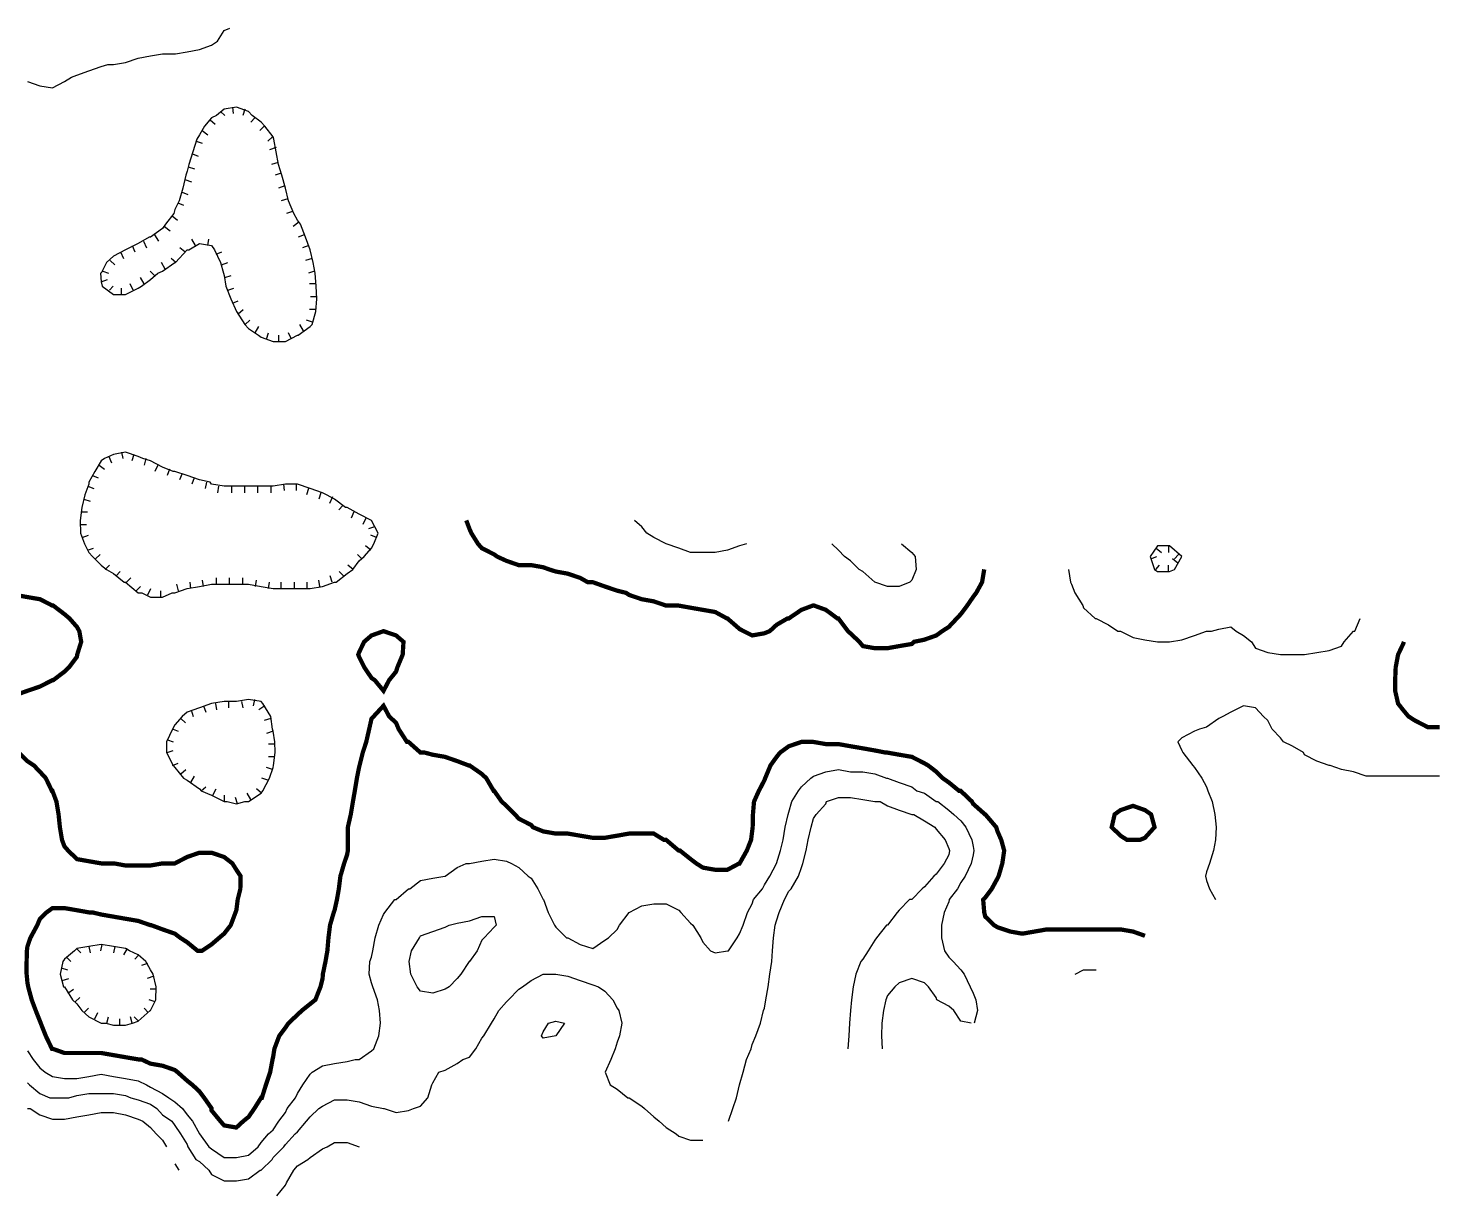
# Model space of a CAD drawing. Extents: x 628896 to 629881, y 4519193 to 4520125.
# Drawn here: x 629548.8 to 629880.8, y 4519204.5 to 4519478.5 of the extents above; entities that cross this region are included whole.
import ezdxf

# ---------------------------------------------------------------- set-up
doc = ezdxf.new("R2010")
doc.units = 0

msp = doc.modelspace()

# ---------------------------------------------------------------- linework, layer by layer
at = {"layer": 'GSLAYER', "linetype": 'CONTINUOUS', "flags": 128}
for points in [[(629548.625, 4519466), (629551.5625, 4519465), (629554.5, 4519464.5), (629557.3125, 4519466), (629559, 4519467), (629560.25, 4519467.5), (629563.0625, 4519468.5), (629565.9375, 4519469.5), (629567.5, 4519470), (629568.8125, 4519470), (629571.6875, 4519470.5), (629574.625, 4519471.5), (629577.5, 4519472), (629580.375, 4519472.5), (629583.25, 4519472.5), (629583.375, 4519472.5), (629586.125, 4519473), (629589, 4519473.5), (629591.875, 4519474.5), (629593.25, 4519475.5), (629594.8125, 4519478), (629596.125, 4519478.5)], [(629612.1875, 4519406.5), (629615, 4519408.5), (629615.5, 4519409), (629616.375, 4519412), (629616.5625, 4519415), (629616.4375, 4519418), (629616.1875, 4519421), (629615.6875, 4519423.5), (629615, 4519426.5), (629615, 4519426.5), (629613.9375, 4519429.5), (629612.75, 4519432.5), (629612.0625, 4519433.5), (629611.1875, 4519435), (629609.9375, 4519438), (629609.25, 4519441), (629608.375, 4519444), (629607.5625, 4519446.5), (629607.0625, 4519449.5), (629606.5, 4519452.5), (629606.3125, 4519453), (629604.375, 4519455.5), (629603.5, 4519456.5), (629601.4375, 4519458), (629600.5625, 4519459), (629597.6875, 4519460), (629594.8125, 4519459.5), (629593.0625, 4519458), (629591.875, 4519457.5), (629590.1875, 4519455.5), (629589, 4519453.5), (629588.4375, 4519452.5), (629587.5, 4519449.5), (629586.5, 4519446.5), (629586.125, 4519445), (629585.8125, 4519444), (629585.125, 4519441), (629584.25, 4519438), (629583.25, 4519436), (629583, 4519435), (629581.0625, 4519432.5), (629580.375, 4519431.5), (629577.5, 4519429.5), (629577.25, 4519429.5), (629574.625, 4519428), (629571.6875, 4519426.5), (629568.8125, 4519425), (629567.1875, 4519423.5), (629565.9375, 4519421), (629565.8125, 4519421), (629565.9375, 4519419), (629566.1875, 4519418), (629568.8125, 4519416), (629571.6875, 4519416), (629574.625, 4519417.5), (629575.375, 4519418), (629577.5, 4519419.5), (629579.25, 4519421), (629580.375, 4519421.5), (629583.25, 4519423.5), (629583.375, 4519423.5), (629586.125, 4519426.5), (629586.5, 4519426.5), (629589, 4519428), (629591.875, 4519427.5), (629592.5625, 4519426.5), (629594, 4519423.5), (629594.6875, 4519421), (629594.8125, 4519420.5), (629595.25, 4519418), (629596.375, 4519415), (629597.6875, 4519412), (629599.6875, 4519409), (629600.5625, 4519408), (629602.875, 4519406.5), (629603.5, 4519406), (629606.3125, 4519405), (629609.25, 4519405), (629612.0625, 4519406.5), (629612.1875, 4519406.5)], [(629596.75, 4519460), (629596.9375, 4519458.5)], [(629599.6875, 4519459.5), (629599.1875, 4519458)], [(629591.5, 4519457), (629592.75, 4519456)], [(629593.9375, 4519459), (629595, 4519458)], [(629602, 4519457.5), (629601.125, 4519456.5)], [(629589.6875, 4519454.5), (629591, 4519453.5)], [(629604.25, 4519455.5), (629603.1875, 4519454.5)], [(629606.1875, 4519453), (629605.0625, 4519452)], [(629588.25, 4519452), (629589.6875, 4519451.5)], [(629607, 4519450.5), (629605.4375, 4519450)], [(629587.375, 4519449), (629588.75, 4519448.5)], [(629607.5, 4519447), (629605.9375, 4519446.5)], [(629585.625, 4519443), (629587.1875, 4519442.5)], [(629586.375, 4519446), (629587.875, 4519445.5)], [(629608.25, 4519444.5), (629606.8125, 4519444)], [(629584.9375, 4519440), (629586.3125, 4519439.5)], [(629609.0625, 4519441.5), (629607.5625, 4519441)], [(629583.9375, 4519437.5), (629585.3125, 4519437)], [(629609.75, 4519438.5), (629608.25, 4519438)], [(629582.625, 4519434.5), (629583.875, 4519433.5)], [(629610.875, 4519435.5), (629609.4375, 4519435)], [(629612.375, 4519433), (629611.0625, 4519432)], [(629578.5, 4519430), (629579.375, 4519428.5)], [(629580.8125, 4519432), (629582.125, 4519431)], [(629613.625, 4519430), (629612.1875, 4519429.5)], [(629573.25, 4519427.5), (629573.875, 4519426)], [(629575.875, 4519428.5), (629576.625, 4519427)], [(629585.625, 4519426), (629584.4375, 4519427)], [(629588.0625, 4519427.5), (629587.25, 4519429)], [(629591, 4519427.5), (629591.1875, 4519429)], [(629614.6875, 4519427.5), (629613.25, 4519427)], [(629568.0625, 4519424), (629569.125, 4519423)], [(629570.5, 4519426), (629571.1875, 4519424.5)], [(629581, 4519422), (629580.125, 4519423.5)], [(629583.5, 4519423.5), (629582.375, 4519424.5)], [(629592.9375, 4519425.5), (629594.3125, 4519426)], [(629594.1875, 4519423), (629595.6875, 4519423.5)], [(629615.5, 4519424.5), (629613.9375, 4519424)], [(629566.3125, 4519421.5), (629567.6875, 4519421)], [(629576.0625, 4519418.5), (629575.1875, 4519420)], [(629578.5, 4519420.5), (629577.4375, 4519421.5)], [(629595, 4519420), (629596.4375, 4519420.5)], [(629616.0625, 4519421.5), (629614.625, 4519421)], [(629565.9375, 4519419), (629567.4375, 4519419.5)], [(629567.875, 4519417), (629568.75, 4519418)], [(629570.6875, 4519416), (629570.6875, 4519417.5)], [(629573.4375, 4519417), (629572.75, 4519418.5)], [(629595.6875, 4519417), (629597.0625, 4519417.5)], [(629616.375, 4519418.5), (629614.875, 4519418.5)], [(629596.75, 4519414), (629598.125, 4519414.5)], [(629616.5625, 4519415.5), (629615.0625, 4519415.5)], [(629598.125, 4519411.5), (629599.3125, 4519412.5)], [(629599.75, 4519409), (629600.875, 4519410)], [(629615.5625, 4519409.5), (629614.125, 4519410)], [(629616.375, 4519412.5), (629614.875, 4519412.5)], [(629602.125, 4519407), (629603, 4519408.5)], [(629604.75, 4519405.5), (629605.25, 4519407)], [(629607.6875, 4519405), (629607.6875, 4519406.5)], [(629610.625, 4519405.5), (629609.9375, 4519407)], [(629613.4375, 4519407.5), (629612.5625, 4519409)], [(629582.625, 4519346), (629583.25, 4519346), (629586.125, 4519347), (629589, 4519347.5), (629591.875, 4519348), (629594.8125, 4519348), (629597.6875, 4519348), (629600.5625, 4519348), (629603.5, 4519347.5), (629606.3125, 4519347), (629609.25, 4519347), (629612.0625, 4519347), (629615, 4519347), (629617.9375, 4519347.5), (629620.75, 4519348.5), (629621.125, 4519348.5), (629623.6875, 4519350.5), (629625.0625, 4519351.5), (629626.5, 4519353.5), (629627.6875, 4519354.5), (629629.4375, 4519356.5), (629629.9375, 4519357.5), (629631, 4519360), (629629.4375, 4519363), (629629.4375, 4519363), (629626.5, 4519364.5), (629623.6875, 4519366), (629623.3125, 4519366), (629620.75, 4519368), (629618.875, 4519369), (629617.9375, 4519369.5), (629615, 4519370.5), (629612.0625, 4519371.5), (629609.25, 4519371.5), (629606.3125, 4519371), (629603.5, 4519371), (629600.5625, 4519371), (629597.6875, 4519371), (629594.8125, 4519371), (629591.875, 4519371.5), (629591.5, 4519372), (629589, 4519372.5), (629586.125, 4519373.5), (629583.25, 4519374.5), (629582.8125, 4519374.5), (629580.375, 4519375.5), (629577.5, 4519377), (629575.6875, 4519377.5), (629574.625, 4519378), (629571.6875, 4519379), (629568.8125, 4519378.5), (629566.6875, 4519377.5), (629565.9375, 4519377), (629564.4375, 4519374.5), (629563.0625, 4519372), (629563.0625, 4519371.5), (629562.125, 4519369), (629561.4375, 4519366), (629561, 4519363), (629561.125, 4519360), (629562, 4519357.5), (629563.0625, 4519355.5), (629563.875, 4519354.5), (629565.9375, 4519352.5), (629567.1875, 4519351.5), (629568.8125, 4519350.5), (629571.375, 4519348.5), (629571.6875, 4519348.5), (629574.625, 4519346), (629575.5, 4519346), (629577.5, 4519345), (629580.375, 4519345), (629582.625, 4519346)], [(629567.75, 4519378), (629568.375, 4519376.5)], [(629570.6875, 4519379), (629571, 4519377.5)], [(629573.625, 4519378.5), (629573.125, 4519377)], [(629576.4375, 4519377.5), (629576.0625, 4519376)], [(629563.9375, 4519373.5), (629565.25, 4519373)], [(629565.4375, 4519376), (629566.75, 4519375)], [(629579.25, 4519376), (629578.5625, 4519374.5)], [(629582, 4519375), (629581.4375, 4519373.5)], [(629584.9375, 4519374), (629584.375, 4519372.5)], [(629562.8125, 4519371), (629564.25, 4519370.5)], [(629587.75, 4519373), (629587.25, 4519371.5)], [(629590.6875, 4519372), (629590.375, 4519370.5)], [(629593.5, 4519371), (629593.25, 4519369.5)], [(629596.5625, 4519371), (629596.5625, 4519369.5)], [(629599.5625, 4519371), (629599.5625, 4519369.5)], [(629602.625, 4519371), (629602.625, 4519369.5)], [(629605.75, 4519371), (629605.75, 4519369.5)], [(629608.75, 4519371.5), (629608.9375, 4519370)], [(629611.75, 4519371.5), (629611.75, 4519370)], [(629614.625, 4519370.5), (629614.125, 4519369)], [(629561.875, 4519368), (629563.375, 4519367.5)], [(629617.5, 4519369.5), (629617.0625, 4519368)], [(629620.25, 4519368.5), (629619.5625, 4519367)], [(629622.6875, 4519366.5), (629621.75, 4519365.5)], [(629561.25, 4519365), (629562.75, 4519365)], [(629625.3125, 4519365), (629624.625, 4519363.5)], [(629628.0625, 4519363.5), (629627.375, 4519362)], [(629561, 4519362), (629562.5, 4519362)], [(629630.125, 4519361.5), (629628.75, 4519361)], [(629717.5, 4519357.5), (629715.875, 4519357), (629713, 4519356), (629710.125, 4519355.5), (629707.25, 4519355.5), (629704.375, 4519355.5), (629701.5625, 4519356.5), (629698.625, 4519357.5), (629695.6875, 4519359), (629694.0625, 4519360), (629692.875, 4519361.5), (629691.1875, 4519363)], [(629561.5, 4519359), (629563, 4519359.5)], [(629629.25, 4519356), (629628, 4519357)], [(629630.625, 4519359), (629629.25, 4519359.5)], [(629753.875, 4519357.5), (629756.3125, 4519355.5), (629757.0625, 4519354.5), (629757.3125, 4519351.5), (629756.3125, 4519349), (629755.8125, 4519348.5), (629753.375, 4519347.5), (629750.5625, 4519347.5), (629747.625, 4519348.5), (629747.625, 4519348.5), (629744.8125, 4519351), (629743.9375, 4519351.5), (629741.875, 4519353.5), (629740.5, 4519354.5), (629739.0625, 4519356), (629737.5, 4519357.5)], [(629818, 4519351.5), (629819.75, 4519354.5), (629816.8125, 4519357), (629814, 4519357), (629812.3125, 4519354.5), (629813.3125, 4519351.5), (629814, 4519351), (629816.8125, 4519351), (629818, 4519351.5)], [(629816.625, 4519357), (629816.625, 4519355.5)], [(629562.75, 4519356), (629564.125, 4519356.5)], [(629564.625, 4519354), (629565.6875, 4519355)], [(629627.125, 4519354), (629626.125, 4519355)], [(629812.4375, 4519354), (629813.875, 4519354.5)], [(629813.6875, 4519356.5), (629814.9375, 4519355.5)], [(629818.75, 4519353), (629817.5, 4519354)], [(629818.9375, 4519355), (629818, 4519354)], [(629566.875, 4519351.5), (629567.875, 4519352.5)], [(629569.4375, 4519350), (629570.375, 4519351)], [(629620.1875, 4519348.5), (629619.6875, 4519350)], [(629622.8125, 4519350), (629621.8125, 4519351)], [(629625.125, 4519351.5), (629623.875, 4519352.5)], [(629793.125, 4519351.5), (629793.5625, 4519348.5), (629793.8125, 4519348), (629794.5625, 4519346), (629796.4375, 4519343), (629796.625, 4519342.5), (629799.375, 4519340), (629799.5625, 4519340), (629802.5, 4519338.5), (629804.6875, 4519337), (629805.3125, 4519337), (629808.25, 4519335.5), (629811.0625, 4519335), (629814, 4519334.5), (629816.8125, 4519334.5), (629819.75, 4519335), (629822.6875, 4519336), (629825.5, 4519337), (629826.6875, 4519337), (629828.4375, 4519337.5), (629831.25, 4519338), (629832.5, 4519337), (629834.1875, 4519336), (629836.0625, 4519334.5), (629837, 4519333), (629839.875, 4519332), (629842.875, 4519331.5), (629845.6875, 4519331.5), (629848.5625, 4519331.5), (629851.4375, 4519332), (629854.3125, 4519332.5), (629857.25, 4519333.5), (629857.875, 4519334.5)], [(629813.625, 4519351.5), (629814.5, 4519352.5)], [(629816.625, 4519351), (629816.625, 4519352.5)], [(629571.875, 4519348.5), (629572.9375, 4519349.5)], [(629574.1875, 4519346.5), (629575.1875, 4519347.5)], [(629576.9375, 4519345.5), (629577.625, 4519347)], [(629584.125, 4519346.5), (629583.6875, 4519348)], [(629587, 4519347), (629586.8125, 4519348.5)], [(629590, 4519347.5), (629589.75, 4519349)], [(629593.0625, 4519348), (629593.0625, 4519349.5)], [(629596.0625, 4519348), (629596.0625, 4519349.5)], [(629599.1875, 4519348), (629599.1875, 4519349.5)], [(629602.1875, 4519347.5), (629602.4375, 4519349)], [(629605.25, 4519347), (629605.4375, 4519348.5)], [(629608.1875, 4519347), (629608.1875, 4519348.5)], [(629611.3125, 4519347), (629611.3125, 4519348.5)], [(629614.3125, 4519347), (629614.3125, 4519348.5)], [(629617.3125, 4519347.5), (629617.0625, 4519349)], [(629579.9375, 4519345), (629579.9375, 4519346.5)], [(629857.875, 4519334.5), (629860.0625, 4519337), (629860.3125, 4519337), (629861.625, 4519340)], [(629599.6875, 4519297), (629600.5625, 4519297), (629603.5, 4519299), (629603.875, 4519299.5), (629605.4375, 4519302.5), (629606.3125, 4519305), (629606.375, 4519305.5), (629606.8125, 4519308.5), (629606.6875, 4519311), (629606.3125, 4519313.5), (629606.1875, 4519314), (629605.75, 4519317), (629603.9375, 4519320), (629603.5, 4519320.5), (629600.5625, 4519321), (629597.6875, 4519320.5), (629594.8125, 4519320.5), (629591.875, 4519320), (629591.875, 4519320), (629589, 4519319), (629586.125, 4519318), (629585, 4519317), (629583.25, 4519315), (629582.6875, 4519314), (629581.3125, 4519311), (629581.3125, 4519308.5), (629582.8125, 4519305.5), (629583.25, 4519305), (629585.3125, 4519302.5), (629586.125, 4519302), (629589, 4519300), (629589.4375, 4519299.5), (629591.875, 4519298.5), (629594.8125, 4519297), (629595.5625, 4519297), (629597.6875, 4519296.5), (629599.6875, 4519297)], [(629595.875, 4519320.5), (629595.875, 4519319)], [(629598.875, 4519320.5), (629599.1875, 4519319)], [(629601.9375, 4519321), (629601.625, 4519319.5)], [(629587.0625, 4519318.5), (629587.5625, 4519317)], [(629589.9375, 4519319.5), (629590.5, 4519318)], [(629592.8125, 4519320), (629593.0625, 4519318.5)], [(629604.375, 4519319.5), (629603, 4519318.5)], [(629880.25, 4519303), (629877.4375, 4519303), (629874.5, 4519303), (629871.6875, 4519303), (629868.75, 4519303), (629865.875, 4519303), (629863, 4519303), (629860.0625, 4519304), (629857.25, 4519304.5), (629854.5625, 4519305.5), (629854.3125, 4519305.5), (629851.4375, 4519306.5), (629848.5625, 4519308), (629848.25, 4519308.5), (629845.6875, 4519310), (629843.625, 4519311), (629842.875, 4519312), (629840.9375, 4519314), (629839.875, 4519316), (629838.875, 4519317), (629837, 4519319), (629834.1875, 4519319.5), (629831.25, 4519318), (629829.3125, 4519317), (629828.4375, 4519316.5), (629825.5, 4519314.5), (629823.875, 4519314), (629822.6875, 4519313.5), (629819.75, 4519312), (629818.75, 4519311), (629819.75, 4519309), (629819.9375, 4519308.5), (629822.3125, 4519305.5), (629822.6875, 4519305), (629824.4375, 4519302.5), (629825.5, 4519300.5), (629825.8125, 4519299.5), (629826.875, 4519297), (629827.4375, 4519294), (629827.75, 4519291), (629827.625, 4519288), (629827.1875, 4519285.5), (629826.1875, 4519282.5), (629825.5, 4519280.5), (629825.3125, 4519279.5), (629825.5, 4519278.5), (629826.1875, 4519276.5), (629827.625, 4519274)], [(629582.8125, 4519314), (629584.0625, 4519313.5)], [(629584.625, 4519316.5), (629585.75, 4519315.5)], [(629605.75, 4519316.5), (629604.25, 4519316)], [(629606.3125, 4519313.5), (629604.75, 4519313)], [(629581.5, 4519311.5), (629582.875, 4519311)], [(629606.6875, 4519310.5), (629605.25, 4519310.5)], [(629581.4375, 4519308.5), (629582.8125, 4519309)], [(629606.6875, 4519307.5), (629605.25, 4519307.5)], [(629548.625, 4519238.5), (629550, 4519236.5), (629551.5625, 4519234.5), (629552.8125, 4519233.5), (629554.5, 4519232.5), (629557.3125, 4519232), (629560.25, 4519232), (629563.0625, 4519232.5), (629565.9375, 4519233), (629568.8125, 4519232.5), (629571.6875, 4519232), (629574.625, 4519231.5), (629576.625, 4519230.5), (629577.5, 4519230), (629580.375, 4519228.5), (629581.8125, 4519227.5), (629583.25, 4519226.5), (629585.0625, 4519225), (629586.125, 4519223.5), (629587.375, 4519222), (629589, 4519219), (629591.25, 4519216), (629591.875, 4519215.5), (629594.8125, 4519213.5), (629597.6875, 4519213.5), (629600.5625, 4519214), (629602.8125, 4519216), (629603.5, 4519217), (629605.25, 4519219), (629606.3125, 4519220), (629607.6875, 4519222), (629609.25, 4519224), (629609.625, 4519225), (629611.5625, 4519227.5), (629612.0625, 4519228.5), (629613.3125, 4519230.5), (629615, 4519233), (629615.5, 4519233.5), (629617.9375, 4519235), (629620.75, 4519235.5), (629623.6875, 4519236), (629625.625, 4519236.5), (629626.5, 4519236.5), (629629.4375, 4519238.5), (629629.9375, 4519239), (629631.125, 4519242), (629631.5, 4519245), (629631.3125, 4519248), (629630.8125, 4519250.5), (629629.75, 4519253.5), (629629.4375, 4519254.5), (629628.875, 4519256.5), (629629.0625, 4519259.5), (629629.4375, 4519260.5), (629629.75, 4519262), (629630.3125, 4519265), (629631.125, 4519268), (629632.25, 4519270.5), (629632.5625, 4519271), (629634.875, 4519274), (629635.1875, 4519274), (629638.125, 4519276.5), (629638.4375, 4519276.5), (629640.9375, 4519278.5), (629643.8125, 4519279), (629646.625, 4519279.5), (629646.6875, 4519279.5), (629649.5625, 4519281.5), (629651.6875, 4519282.5), (629652.4375, 4519282.5), (629655.3125, 4519283), (629658.25, 4519283.5), (629661.125, 4519283), (629662.3125, 4519282.5), (629664, 4519281.5), (629666.25, 4519279.5), (629666.9375, 4519279), (629668.5, 4519276.5), (629669.75, 4519274), (629669.8125, 4519274), (629670.9375, 4519271), (629672.375, 4519268), (629672.6875, 4519267.5), (629675.1875, 4519265), (629675.5, 4519265), (629678.4375, 4519263.5), (629681.375, 4519262.5), (629684.1875, 4519264.5), (629685.0625, 4519265), (629687.125, 4519267), (629687.6875, 4519268), (629689.9375, 4519271), (629692.875, 4519272.5), (629695.6875, 4519273), (629698.625, 4519273), (629701.5625, 4519271.5), (629702.0625, 4519271), (629704.375, 4519268.5), (629704.875, 4519268), (629706.75, 4519265), (629707.25, 4519264), (629709, 4519262), (629710.125, 4519261.5), (629713, 4519262), (629713.25, 4519262), (629715.3125, 4519265), (629715.875, 4519266), (629716.6875, 4519268), (629717.6875, 4519271), (629718.8125, 4519273), (629719.125, 4519274), (629721.25, 4519276.5), (629721.6875, 4519277.5), (629723, 4519279.5), (629724.5, 4519282.5), (629724.5625, 4519282.5), (629725.5, 4519285.5), (629726.125, 4519288), (629726.5625, 4519291), (629727.25, 4519294), (629727.4375, 4519294.5), (629728.125, 4519297), (629729.6875, 4519299.5), (629730.375, 4519300.5), (629732.625, 4519302.5), (629733.1875, 4519303), (629736.125, 4519304), (629739.0625, 4519304.5), (629741.875, 4519304), (629744.8125, 4519304), (629747.625, 4519303.5), (629750.375, 4519302.5), (629750.5625, 4519302.5), (629753.375, 4519301.5), (629756.3125, 4519300.5), (629757.5, 4519299.5), (629759.25, 4519299), (629762.0625, 4519297), (629762.4375, 4519297), (629765, 4519295), (629766.1875, 4519294), (629767.8125, 4519292.5), (629769, 4519291), (629770.375, 4519288), (629770.6875, 4519286.5), (629770.875, 4519285.5), (629770.6875, 4519284.5), (629770.25, 4519282.5), (629768.875, 4519279.5), (629767.8125, 4519278), (629767.0625, 4519276.5), (629765.0625, 4519274), (629765, 4519273.5), (629763.9375, 4519271), (629763.25, 4519268), (629763.25, 4519265), (629764, 4519262), (629765, 4519260.5), (629766, 4519259.5), (629767.8125, 4519257.5), (629768.625, 4519256.5), (629770, 4519253.5), (629770.6875, 4519252), (629771.3125, 4519250.5), (629771.75, 4519248), (629770.9375, 4519245)], [(629582.6875, 4519305.5), (629584.0625, 4519306)], [(629584.625, 4519303.5), (629585.8125, 4519304.5)], [(629606.1875, 4519304.5), (629604.75, 4519305)], [(629587, 4519301.5), (629587.875, 4519303)], [(629589.4375, 4519299.5), (629590.5, 4519300.5)], [(629605.0625, 4519302), (629603.6875, 4519302.5)], [(629592.1875, 4519298.5), (629592.9375, 4519300)], [(629594.875, 4519297), (629594.875, 4519298.5)], [(629597.9375, 4519296.5), (629597.5, 4519298)], [(629601.125, 4519297.5), (629600.25, 4519299)], [(629603.5625, 4519299), (629602.4375, 4519300)], [(629713.25, 4519222), (629714.25, 4519225), (629715.125, 4519227.5), (629715.875, 4519230.5), (629716.6875, 4519233.5), (629717.5, 4519236.5), (629718.5625, 4519239), (629718.8125, 4519240), (629719.6875, 4519242), (629720.8125, 4519245), (629721.5, 4519248), (629721.6875, 4519248.5), (629722.0625, 4519250.5), (629722.5625, 4519253.5), (629723, 4519256.5), (629723.4375, 4519259.5), (629723.625, 4519262), (629723.8125, 4519265), (629724.1875, 4519268), (629724.5625, 4519269), (629725.1875, 4519271), (629726.375, 4519274), (629727.4375, 4519276), (629728, 4519276.5), (629729.6875, 4519279.5), (629730.375, 4519281.5), (629730.75, 4519282.5), (629731.5, 4519285.5), (629732, 4519288), (629732.6875, 4519291), (629733.1875, 4519293), (629733.875, 4519294), (629736.125, 4519296.5), (629736.3125, 4519297), (629739.0625, 4519298), (629741.875, 4519298), (629744.8125, 4519297.5), (629747.625, 4519297), (629748.875, 4519297), (629750.5625, 4519296), (629753.375, 4519295), (629756.3125, 4519294), (629756.8125, 4519294), (629759.25, 4519292.5), (629761.6875, 4519291), (629762.0625, 4519290.5), (629764.125, 4519288), (629765, 4519286), (629765.125, 4519285.5), (629765, 4519284.5), (629763.9375, 4519282.5), (629762.0625, 4519280), (629761.5, 4519279.5), (629759.25, 4519277), (629758.75, 4519276.5), (629756.3125, 4519274), (629755.75, 4519274), (629753.375, 4519271.5), (629752.875, 4519271), (629750.5625, 4519268), (629750.375, 4519268), (629748, 4519265), (629747.625, 4519264.5), (629746.0625, 4519262), (629744.8125, 4519260), (629744.3125, 4519259.5), (629743.125, 4519256.5), (629742.5625, 4519253.5), (629742.125, 4519250.5), (629741.875, 4519248), (629741.6875, 4519245), (629741.5, 4519242), (629741.25, 4519239)], [(629640.1875, 4519253.5), (629638.625, 4519256.5), (629638.25, 4519259.5), (629638.8125, 4519262), (629640.6875, 4519265), (629640.9375, 4519265.5), (629643.8125, 4519266.5), (629646.6875, 4519267.5), (629647.6875, 4519268), (629649.5625, 4519268.5), (629652.4375, 4519269), (629655.3125, 4519270), (629658.25, 4519270), (629658.6875, 4519268), (629658.25, 4519267.5), (629655.875, 4519265), (629655.3125, 4519264.5), (629654.25, 4519262), (629652.4375, 4519259.5), (629652.375, 4519259.5), (629650.4375, 4519256.5), (629649.5625, 4519255.5), (629647.6875, 4519253.5), (629646.6875, 4519253), (629643.8125, 4519252), (629640.9375, 4519252.5), (629640.1875, 4519253.5)], [(629573.3125, 4519245), (629574.625, 4519245.5), (629577.4375, 4519248), (629577.5, 4519248), (629578.8125, 4519250.5), (629578.875, 4519253.5), (629578.125, 4519256.5), (629577.5, 4519257.5), (629576.4375, 4519259.5), (629574.625, 4519261), (629572.5625, 4519262), (629571.6875, 4519262.5), (629568.8125, 4519263), (629565.9375, 4519263.5), (629563.0625, 4519263), (629560.25, 4519262.5), (629559.6875, 4519262), (629557.3125, 4519260), (629556.9375, 4519259.5), (629556.3125, 4519256.5), (629557.125, 4519253.5), (629557.3125, 4519253.5), (629559.1875, 4519250.5), (629560.25, 4519249.5), (629561.4375, 4519248), (629563.0625, 4519246.5), (629565.9375, 4519245), (629567, 4519245), (629568.8125, 4519244.5), (629571.6875, 4519244.5), (629573.3125, 4519245)], [(629557.8125, 4519260.5), (629558.8125, 4519259.5)], [(629560.125, 4519262.5), (629561.1875, 4519261.5)], [(629563.0625, 4519263), (629563.375, 4519261.5)], [(629566.125, 4519263.5), (629565.8125, 4519262)], [(629569.125, 4519263), (629568.8125, 4519261.5)], [(629572.0625, 4519262.5), (629571.1875, 4519261)], [(629574.8125, 4519261), (629573.8125, 4519260)], [(629556.5625, 4519258), (629558.0625, 4519257.5)], [(629576.8125, 4519259), (629575.4375, 4519258.5)], [(629794.6875, 4519256.5), (629796.625, 4519257.5), (629799.5625, 4519257.5)], [(629548.625, 4519231), (629549.125, 4519230.5), (629551.5625, 4519228.5), (629553.875, 4519227.5), (629554.5, 4519227.5), (629557.3125, 4519227.5), (629558.3125, 4519227.5), (629560.25, 4519228), (629563.0625, 4519228.5), (629565.9375, 4519228.5), (629568.8125, 4519228.5), (629571.6875, 4519228), (629572.9375, 4519227.5), (629574.625, 4519227), (629577.5, 4519226), (629579, 4519225), (629580.375, 4519223.5), (629582.5, 4519222), (629583.25, 4519221), (629584.5625, 4519219), (629586.125, 4519216.5), (629586.3125, 4519216), (629588.1875, 4519213), (629589, 4519212.5), (629591.1875, 4519210.5), (629591.875, 4519209.5), (629594.8125, 4519208), (629597.6875, 4519208), (629600.5625, 4519208.5), (629603.25, 4519210.5), (629603.5, 4519210.5), (629606.125, 4519213), (629606.3125, 4519213.5), (629608.8125, 4519216), (629609.25, 4519216.5), (629611.5, 4519219), (629612.0625, 4519219.5), (629614.125, 4519222), (629615, 4519223), (629617.0625, 4519225), (629617.9375, 4519225.5), (629620.75, 4519227), (629623.6875, 4519227), (629626.5, 4519226.5), (629629.4375, 4519225.5), (629632.25, 4519225), (629632.375, 4519225), (629635.1875, 4519224), (629638.125, 4519224.5), (629639.3125, 4519225), (629640.9375, 4519225.5), (629642.6875, 4519227.5), (629643.5625, 4519230.5), (629643.8125, 4519231), (629645.25, 4519233.5), (629646.6875, 4519234), (629649.5625, 4519235.5), (629650.875, 4519236.5), (629652.4375, 4519237), (629653.9375, 4519239), (629655.3125, 4519241.5), (629655.8125, 4519242), (629657.625, 4519245), (629658.25, 4519246), (629659.3125, 4519248), (629661.125, 4519250), (629661.625, 4519250.5), (629664, 4519253), (629664.875, 4519253.5), (629666.9375, 4519255), (629669.75, 4519256.5), (629672.6875, 4519256.5), (629675.5, 4519256), (629678.4375, 4519255), (629681.375, 4519254), (629682.75, 4519253.5), (629684.1875, 4519252.5), (629686.0625, 4519250.5), (629687.125, 4519248.5), (629687.5, 4519248), (629688.1875, 4519245), (629687.625, 4519242), (629687.125, 4519240.5), (629686.625, 4519239), (629685.625, 4519236.5), (629684.3125, 4519233.5), (629685.4375, 4519230.5), (629687.125, 4519229.5), (629689.625, 4519227.5), (629689.9375, 4519227.5), (629692.875, 4519225.5), (629693.5625, 4519225), (629695.6875, 4519223), (629697, 4519222), (629698.625, 4519220.5), (629701, 4519219), (629701.5625, 4519218.5), (629704.375, 4519217.5), (629707.25, 4519217.5)], [(629556.75, 4519255), (629558.3125, 4519255.5)], [(629578.3125, 4519256), (629576.75, 4519255.5)], [(629770.25, 4519245), (629767.8125, 4519245.5), (629766.1875, 4519248), (629765, 4519249), (629762.1875, 4519250.5), (629762.0625, 4519251), (629760.1875, 4519253.5), (629759.25, 4519254.5), (629756.3125, 4519255.5), (629753.375, 4519254.5), (629752.3125, 4519253.5), (629750.5625, 4519251.5), (629750.1875, 4519250.5), (629749.6875, 4519248), (629749.25, 4519245), (629749.1875, 4519242), (629749.3125, 4519239)], [(629558.125, 4519252), (629559.4375, 4519253)], [(629559.875, 4519250), (629560.9375, 4519251)], [(629578.625, 4519250), (629577.25, 4519250.5)], [(629578.875, 4519253), (629577.4375, 4519253)], [(629561.9375, 4519247.5), (629563, 4519248.5)], [(629564.4375, 4519246), (629565.125, 4519247.5)], [(629577, 4519247.5), (629576.0625, 4519248.5)], [(629567.25, 4519245), (629567.6875, 4519246.5)], [(629570.3125, 4519244.5), (629570.3125, 4519246)], [(629573.25, 4519245), (629572.8125, 4519246.5)], [(629574.6875, 4519245.5), (629573.6875, 4519246.5)], [(629669.375, 4519242), (629669.75, 4519243), (629671, 4519245), (629672.6875, 4519245.5), (629674.75, 4519245), (629672.6875, 4519242), (629672.6875, 4519242), (629669.75, 4519241.5), (629669.375, 4519242)], [(629548.625, 4519225), (629549.25, 4519225), (629551.5625, 4519223.5), (629554.5, 4519222.5), (629557.3125, 4519222.5), (629560.25, 4519223), (629563.0625, 4519223.5), (629565.9375, 4519224), (629568.8125, 4519224), (629571.6875, 4519223.5), (629574.625, 4519222.5), (629575.6875, 4519222), (629577.5, 4519220.5), (629578.875, 4519219), (629580.375, 4519217.5), (629581.25, 4519216)], [(629607.1875, 4519204.5), (629609.25, 4519207), (629609.5, 4519207.5), (629611.1875, 4519210.5), (629612.0625, 4519211.5), (629614.4375, 4519213), (629615, 4519213.5), (629617.9375, 4519215.5), (629619, 4519216), (629620.75, 4519217), (629623.6875, 4519217), (629626.5, 4519216)], [(629583.25, 4519212), (629584.1875, 4519210.5)]]:
    msp.add_lwpolyline(points, dxfattribs=at)
at = {"layer": 'GSLAYER', "linetype": 'CONTINUOUS', "const_width": 1, "flags": 128}
for points in [[(629773.3125, 4519351.5), (629772.8125, 4519348.5), (629771.4375, 4519346), (629770.6875, 4519345), (629769.3125, 4519343), (629767.8125, 4519341), (629766.875, 4519340), (629765, 4519338), (629763.4375, 4519337), (629762.0625, 4519336), (629759.25, 4519335), (629756.8125, 4519334.5), (629756.3125, 4519334), (629753.375, 4519333.5), (629750.5625, 4519333), (629747.625, 4519333), (629744.8125, 4519333.5), (629744, 4519334.5), (629741.875, 4519336.5), (629741.3125, 4519337), (629739.0625, 4519340), (629738.8125, 4519340), (629736.125, 4519342), (629733.375, 4519343), (629733.1875, 4519343), (629733.0625, 4519343), (629730.375, 4519342), (629727.4375, 4519340), (629727.125, 4519340), (629724.5625, 4519338.5), (629722.9375, 4519337), (629721.6875, 4519336.5), (629718.8125, 4519336), (629716.8125, 4519337), (629715.875, 4519337.5), (629713, 4519340), (629712.875, 4519340), (629710.125, 4519341.5), (629707.25, 4519342), (629704.375, 4519342.5), (629701.5625, 4519343), (629701, 4519343), (629698.625, 4519343), (629695.6875, 4519344), (629692.875, 4519344.5), (629689.9375, 4519345.5), (629689.1875, 4519346), (629687.125, 4519346.5), (629684.1875, 4519347.5), (629681.375, 4519348.5), (629680.1875, 4519348.5), (629678.4375, 4519349.5), (629675.5, 4519350.5), (629672.6875, 4519351), (629671.125, 4519351.5), (629669.75, 4519352), (629666.9375, 4519352.5), (629664, 4519352.5), (629661.125, 4519353.5), (629658.9375, 4519354.5), (629658.25, 4519355), (629655.3125, 4519356.5), (629654.4375, 4519357.5), (629652.875, 4519360), (629652.4375, 4519361), (629651.6875, 4519363)], [(629545.8125, 4519345.5), (629548.625, 4519345), (629551.5625, 4519344.5), (629554.5, 4519343), (629554.6875, 4519343), (629557.3125, 4519341), (629558.5, 4519340), (629560.25, 4519338), (629560.8125, 4519337), (629561.25, 4519334.5), (629560.3125, 4519331.5), (629560.25, 4519331), (629558.375, 4519328.5), (629557.3125, 4519327.5), (629554.6875, 4519325.5), (629554.5, 4519325.5), (629551.5625, 4519324), (629548.625, 4519323), (629545.8125, 4519322)], [(629630.1875, 4519325.5), (629629.4375, 4519326), (629627.75, 4519328.5), (629626.5, 4519331), (629626.3125, 4519331.5), (629626.5, 4519332), (629627.6875, 4519334.5), (629629.4375, 4519336), (629632.25, 4519337), (629635.1875, 4519336), (629636.9375, 4519334.5), (629636.75, 4519331.5), (629635.5, 4519328.5), (629635.1875, 4519327.5), (629633.5625, 4519325.5), (629632.25, 4519323), (629630.1875, 4519325.5)], [(629880.25, 4519314.5), (629877.4375, 4519314.5), (629874.5, 4519316), (629872.9375, 4519317), (629871.6875, 4519318.5), (629870.5, 4519320), (629869.8125, 4519323), (629869.8125, 4519325.5), (629869.9375, 4519328.5), (629870.5, 4519331.5), (629871.6875, 4519334), (629871.875, 4519334.5)], [(629599.3125, 4519222), (629600.5625, 4519223), (629601.9375, 4519225), (629603.5, 4519227.5), (629603.6875, 4519227.5), (629604.625, 4519230.5), (629605.625, 4519233.5), (629606.1875, 4519236.5), (629606.3125, 4519237), (629606.625, 4519239), (629607.75, 4519242), (629609.25, 4519244), (629609.9375, 4519245), (629612.0625, 4519247), (629613.125, 4519248), (629615, 4519249.5), (629616.25, 4519250.5), (629617.4375, 4519253.5), (629617.9375, 4519255.5), (629618, 4519256.5), (629618.625, 4519259.5), (629619.0625, 4519262), (629619.3125, 4519265), (629619.6875, 4519268), (629620.5625, 4519271), (629620.75, 4519271.5), (629621.3125, 4519274), (629621.75, 4519276.5), (629622.125, 4519279.5), (629623, 4519282.5), (629623.6875, 4519284.5), (629623.875, 4519285.5), (629623.875, 4519288), (629623.875, 4519291), (629624.5625, 4519294), (629625.0625, 4519297), (629625.5, 4519299.5), (629626, 4519302.5), (629626.5, 4519305), (629626.625, 4519305.5), (629627.375, 4519308.5), (629628.1875, 4519311), (629628.875, 4519314), (629629.4375, 4519316.5), (629629.9375, 4519317), (629632.25, 4519319.5), (629633.5625, 4519317), (629635.1875, 4519315.5), (629635.8125, 4519314), (629637.75, 4519311), (629638.125, 4519311), (629640.9375, 4519308.5), (629641.9375, 4519308.5), (629643.8125, 4519308), (629646.6875, 4519307.5), (629649.5625, 4519306.5), (629652.1875, 4519305.5), (629652.4375, 4519305.5), (629655.3125, 4519303.5), (629656.375, 4519302.5), (629658.125, 4519299.5), (629658.25, 4519299.5), (629660, 4519297), (629661.125, 4519296), (629663.125, 4519294), (629664, 4519293), (629666.9375, 4519291.5), (629667.3125, 4519291), (629669.75, 4519290), (629672.6875, 4519289.5), (629675.5, 4519289.5), (629678.4375, 4519289), (629681.375, 4519288.5), (629684.1875, 4519288.5), (629687.125, 4519289), (629689.9375, 4519289.5), (629692.875, 4519289.5), (629695.6875, 4519289.5), (629698.125, 4519288), (629698.625, 4519288), (629701.5625, 4519285.5), (629701.875, 4519285.5), (629704.375, 4519283.5), (629705.6875, 4519282.5), (629707.25, 4519281.5), (629710.125, 4519281), (629713, 4519281), (629715.8125, 4519282.5), (629715.875, 4519282.5), (629717.5625, 4519285.5), (629718.5625, 4519288), (629718.8125, 4519290), (629718.9375, 4519291), (629719, 4519294), (629719.25, 4519297), (629720.375, 4519299.5), (629721.6875, 4519302), (629721.875, 4519302.5), (629723.125, 4519305.5), (629724.5625, 4519307.5), (629725.375, 4519308.5), (629727.4375, 4519310), (629730.375, 4519311), (629733.1875, 4519311), (629736.125, 4519310.5), (629739.0625, 4519310.5), (629741.875, 4519310), (629744.8125, 4519309.5), (629747.625, 4519309), (629750.1875, 4519308.5), (629750.5625, 4519308.5), (629753.375, 4519308), (629756.3125, 4519307.5), (629759.25, 4519306), (629760.125, 4519305.5), (629762.0625, 4519304), (629763.5625, 4519302.5), (629765, 4519301.5), (629767.4375, 4519299.5), (629767.8125, 4519299.5), (629770.4375, 4519297), (629770.6875, 4519296.5), (629773.5, 4519294), (629773.5625, 4519294), (629776.125, 4519291), (629776.4375, 4519290), (629777.3125, 4519288), (629778, 4519285.5), (629777.5625, 4519282.5), (629776.6875, 4519279.5), (629776.4375, 4519279), (629775.0625, 4519276.5), (629773.5625, 4519274.5), (629773.0625, 4519274), (629773.3125, 4519271), (629773.5625, 4519270), (629775.625, 4519268), (629776.4375, 4519267.5), (629779.4375, 4519266.5), (629782.25, 4519266), (629785.125, 4519266.5), (629788, 4519267), (629790.875, 4519267), (629793.8125, 4519267), (629796.625, 4519267), (629799.5625, 4519267), (629802.5, 4519267), (629805.3125, 4519267), (629808.25, 4519266.5), (629811.0625, 4519265.5)], [(629546.5625, 4519308.5), (629548.625, 4519306.5), (629550.125, 4519305.5), (629551.5625, 4519304), (629552.9375, 4519302.5), (629554.375, 4519299.5), (629554.5, 4519299.5), (629555.4375, 4519297), (629555.9375, 4519294), (629556.25, 4519291), (629556.75, 4519288), (629557.3125, 4519286.5), (629558.1875, 4519285.5), (629560.25, 4519283.5), (629563.0625, 4519283), (629565.9375, 4519282.5), (629568.8125, 4519282.5), (629568.9375, 4519282.5), (629571.6875, 4519282), (629574.625, 4519282), (629577.5, 4519282), (629580.375, 4519282.5), (629581.25, 4519282.5), (629583.25, 4519282.5), (629586.125, 4519284), (629589, 4519285), (629591.875, 4519285), (629594.8125, 4519284), (629596.75, 4519282.5), (629597.6875, 4519281), (629598.6875, 4519279.5), (629598.625, 4519276.5), (629598, 4519274), (629597.6875, 4519271.5), (629597.5, 4519271), (629596.375, 4519268), (629594.8125, 4519266), (629593.625, 4519265), (629591.875, 4519263.5), (629589.625, 4519262), (629589, 4519262), (629588.5625, 4519262), (629586.125, 4519264), (629584.5625, 4519265), (629583.25, 4519266), (629580.375, 4519267), (629577.6875, 4519268), (629577.5, 4519268), (629574.625, 4519269), (629571.6875, 4519269.5), (629568.8125, 4519270), (629565.9375, 4519270.5), (629563.875, 4519271), (629563.0625, 4519271), (629560.25, 4519271.5), (629557.3125, 4519272), (629554.5, 4519272), (629553.125, 4519271), (629551.5625, 4519269.5), (629550.9375, 4519268), (629549.3125, 4519265), (629548.625, 4519263), (629548.5, 4519262), (629548.4375, 4519259.5), (629548.4375, 4519256.5), (629548.625, 4519254.5), (629548.8125, 4519253.5), (629549.625, 4519250.5), (629550.5625, 4519248), (629551.5625, 4519245.5), (629551.75, 4519245), (629552.9375, 4519242), (629554.375, 4519239), (629554.5, 4519239), (629557.3125, 4519238), (629560.25, 4519238), (629563.0625, 4519238), (629565.9375, 4519238), (629568.8125, 4519237.5), (629571.6875, 4519237), (629574.625, 4519236.5), (629575.375, 4519236.5), (629577.5, 4519235.5), (629580.375, 4519235), (629583.25, 4519234), (629583.875, 4519233.5), (629586.125, 4519231.5), (629587.375, 4519230.5), (629589, 4519229), (629590.125, 4519227.5), (629591.875, 4519225), (629591.875, 4519224.5), (629593.9375, 4519222), (629594.8125, 4519221), (629597.6875, 4519220.5), (629599.3125, 4519222)], [(629806.875, 4519288), (629805.3125, 4519289), (629803.25, 4519291), (629803.9375, 4519294), (629805.3125, 4519295), (629808.25, 4519296), (629811.0625, 4519295), (629812.5, 4519294), (629813.3125, 4519291), (629811.0625, 4519288.5), (629809.8125, 4519288), (629808.25, 4519288), (629806.875, 4519288)]]:
    msp.add_lwpolyline(points, dxfattribs=at)

doc.saveas('drawing.dxf')
